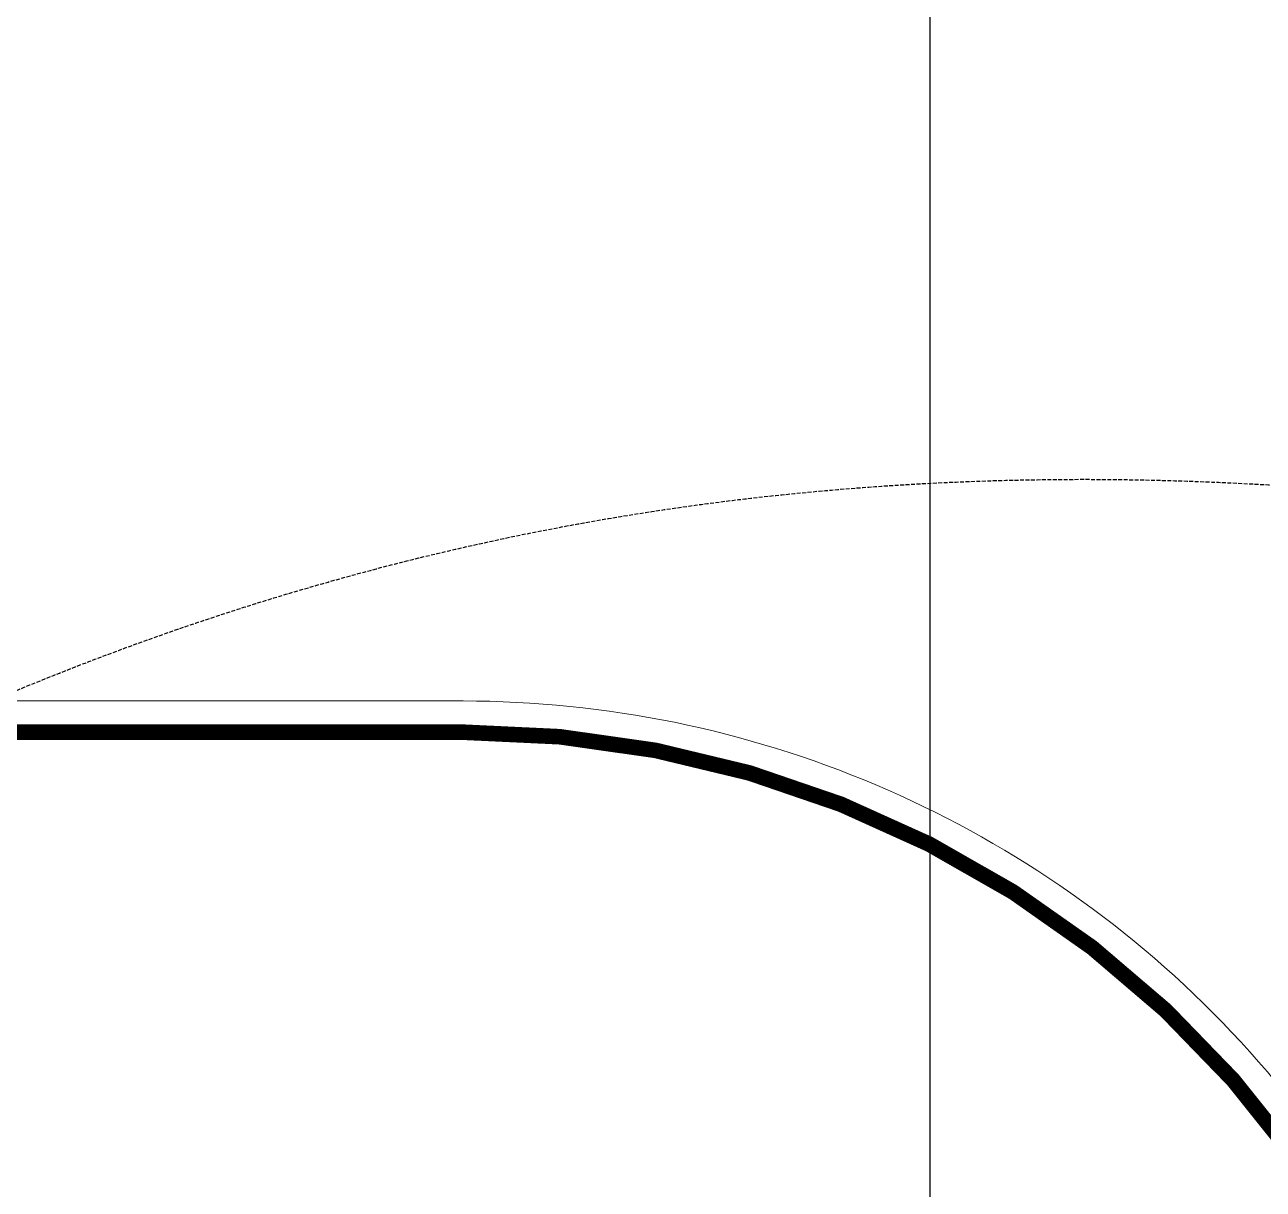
# Model space of a CAD drawing. Header units: millimetres. Extents: x -1030105 to 906887, y -616134 to 1220667.
# Drawn here: x -98193 to -94222, y 517518 to 521252 of the extents above; entities that cross this region are included whole.
import ezdxf
from ezdxf.enums import TextEntityAlignment as Align

# ---------------------------------------------------------------- set-up
doc = ezdxf.new("R2010")
doc.units = ezdxf.units.MM
doc.header["$MEASUREMENT"] = 0
for name, pattern in [('CENTER', [2, 1.25, -0.25, 0.25, -0.25]), ('DASH', [0.35, 0.25, -0.1]), ('DASHED', [0.75, 0.5, -0.25])]:
    doc.linetypes.add(name, pattern=pattern)
doc.layers.add('A-Furniture', color=143, linetype='Continuous')
doc.layers.add('A-Wall', color=6, linetype='Continuous', lineweight=9)
doc.styles.add('Arial_Bold', font='arialbd.ttf')

# ---------------------------------------------------------------- blocks, each defined once
blk = doc.blocks.new('FUR')
at = {"layer": 'A-Furniture', "color": 8, "linetype": 'DASH', "lineweight": 9, "ltscale": 1000, "const_width": 50}
blk.add_lwpolyline([(-33574.1, 38198), (0, 38211.9), (0, 0), (-7049.1, 0, -0.301139), (-23981.7, -18888.1), (-49064.4, -18888.1, -0.06125), (-52473.9, -15923.1), (-52473.9, -15923.1, -0.127608), (-56769, -7888.2), (-57047.1, -6235.4, -0.192422), (-53256, 9916.9), (-55726.5, 11649.1, -0.09221), (-52805.8, 17542.9, -0.095793), (-54512, 23938, -0.107717), (-53958, 28268.7, -0.228584), (-47025.8, 33492.2, 0.204549), (-42688.6, 36230.6, 0.131171), (-42047.5, 38025.4, -0.30354), (-39524.7, 41042.6, -0.327343)], format="xyb", close=True, dxfattribs=at)
at = {"layer": 'A-Furniture', "color": 8, "linetype": 'DASH', "ltscale": 50}
blk.add_open_spline([(-56447, -6097), (-55194.8, -4879.4), (-50278.9, -2284.6), (-42421.5, -5454.8), (-32732.5, -11254), (-23302, -9202), (-18024, -504.5), (-16595.5, 8921.5), (-19600.3, 15918.3), (-21321.2, 18705.6), (-21789.7, 19345)], degree=3, knots=[32574.726206, 32574.726206, 32574.726206, 32574.726206, 37697.741245, 48060.131859, 55585.251958, 69452.989742, 76151.422264, 84447.837047, 94470.773244, 98031.734889, 98031.734889, 98031.734889, 98031.734889], dxfattribs=at)
blk = doc.blocks.new('BỐ TRÍ LAY OUT')
at = {"layer": 'A-Furniture', "color": 3}
blk.add_blockref('FUR', (48783.7, 18654.7), dxfattribs=at)
blk = doc.blocks.new('*U1487')
at = {"color": 8, "linetype": 'CENTER', "ltscale": 500}
blk.add_line((-6401.948, 7821.122), (-6401.948, 8224.898), dxfattribs=at)
at = {"style": 'Arial_Bold'}
blk.add_attdef('TRUC', text='', height=2.5, dxfattribs=at).set_placement((-6401.948, 7811.818), align=Align.MIDDLE_CENTER)
blk = doc.blocks.new('TRỤC')
at = {"color": 0, "xscale": 199.9999999999901, "yscale": 199.9999999999901, "zscale": 199.9999999999901}
blk.add_blockref('*U1487', (1286689.6, -1575802.3), dxfattribs=at)
blk = doc.blocks.new('TƯỜNG KIẾN TRÚC')
at = {"color": 0}
blk.add_lwpolyline([(-57253.4, -42408.6), (-52295, -42408.6, -0.42333), (-48905.5, -45904.8), (-48905.5, -46761.6), (-49058, -46761.6)], format="xyb", dxfattribs=at)
at = {"color": 0, "linetype": 'DASH', "ltscale": 1000, "const_width": 50}
blk.add_lwpolyline([(-57253.4, -42508.6), (-52295, -42508.6, -0.423467), (-49005.5, -45903.3), (-49005.5, -46761.6)], format="xyb", dxfattribs=at)
blk = doc.blocks.new('KIẾN TRÚC')
h = blk.add_hatch(color=9)
h.dxf.hatch_style = 1
edge = h.paths.add_edge_path(flags=16)
edge.add_line((62282, 27412), (55232.8, 27412))
edge.add_arc((32545.5, 30716.7), 22926.7, 284.53695, 351.71258, ccw=False)
edge.add_line((38300.2, 8523.9), (13217.5, 8523.9))
edge.add_arc((23753.1, 24110.8), 18813.6, 227.76772, 235.9443, ccw=False)
edge.add_arc((7788.8, 12733.4), 4187, 236.059, 322.4361, ccw=False)
edge.add_arc((13873.6, 18503.3), 12505.3, 190.83274, 227.66057, ccw=False)
edge.add_arc((25477.5, 20792.2), 24332.7, 180.68322, 190.99113, ccw=False)
edge.add_arc((3282.9, 20557.2), 2137.1, 101.0808, 181.4794, ccw=False)
edge.add_line((2872.2, 22654.5), (4986.1, 23013.1))
edge.add_arc((28039.7, 24288.4), 23088.9, 153.20143, 183.1663, ccw=False)
edge.add_arc((10232.3, 40544.6), 6483.1, 182.84011, 244.39627, ccw=False)
edge.add_arc((-6425, 39970.9), 10185.3, 1.42081, 26.70696)
edge.add_arc((10590.6, 49414.3), 9292.7, 144.71332, 211.57549, ccw=False)
edge.add_arc((-12326.2, 64090.2), 17935.6, 328.73754, 356.18995)
edge.add_arc((16735.3, 62308.6), 11181, 84.12439, 176.97619, ccw=False)
edge.add_arc((20709, 99752.5), 26473.2, 263.86537, 288.48696)
edge.add_arc((35667.4, 54479.7), 21207.1, 73.35107, 108.03024, ccw=False)
edge.add_arc((44765.5, 84516.2), 10177.4, 252.72587, 285.71301)
edge.add_arc((49659, 68416), 6655.6, 49.49954, 108.73112, ccw=False)
edge.add_arc((48035, 66009.8), 9545.5, -2.32883, 51.46764, ccw=False)
edge.add_line((57572.7, 65622), (49483.5, 65623.9))
edge.add_line((49483.5, 65623.9), (62282, 65623.9))
edge.add_line((62282, 65623.9), (62282, 27412))
h.paths.add_polyline_path([(0, 77895.5), (64428.5, 77895.5), (64428.5, -0.6), (-1.8, 0.6)])
at = {"color": 3}
blk.add_blockref('TRỤC', (5188.8, 8718.3), dxfattribs=at)
at = {"layer": 'A-Wall'}
blk.add_blockref('TƯỜNG KIẾN TRÚC', (62285.8, 65615.6), dxfattribs=at)

msp = doc.modelspace()

# ---------------------------------------------------------------- linework, layer by layer
at = {"color": 1, "linetype": 'DASHED', "ltscale": 1000, "const_width": 50}
msp.add_lwpolyline([(-78070.666, 561486.566), (-44496.55, 561500.412), (-44496.55, 523288.529), (-51545.676, 523288.529, -0.30113937), (-68478.283, 504400.412), (-93560.982, 504400.412, -0.06124952), (-96970.494, 507365.397), (-95985.651, 508253.635, -0.17890946), (-99393.282, 517053.103), (-101543.616, 517053.103, -0.19242185), (-97752.581, 533205.454), (-100223.075, 534937.652, -0.09220963), (-97302.392, 540831.467, -0.09579334), (-99008.59, 547226.545, -0.10771694), (-98454.523, 551557.212, -0.22858398), (-91522.399, 556780.696, 0.20454906), (-87185.16, 559519.141, 0.13117088), (-86544.06, 561313.973, -0.30353982), (-84021.212, 564331.088, -0.32734256)], format="xyb", close=True, dxfattribs=at)

# ---------------------------------------------------------------- block references
at = {"color": 3}
for name, p in [('KIẾN TRÚC', (-106778.5, 495876.5)), ('BỐ TRÍ LAY OUT', (-93480.293, 504642.113))]:
    msp.add_blockref(name, p, dxfattribs=at)

doc.saveas('drawing.dxf')
